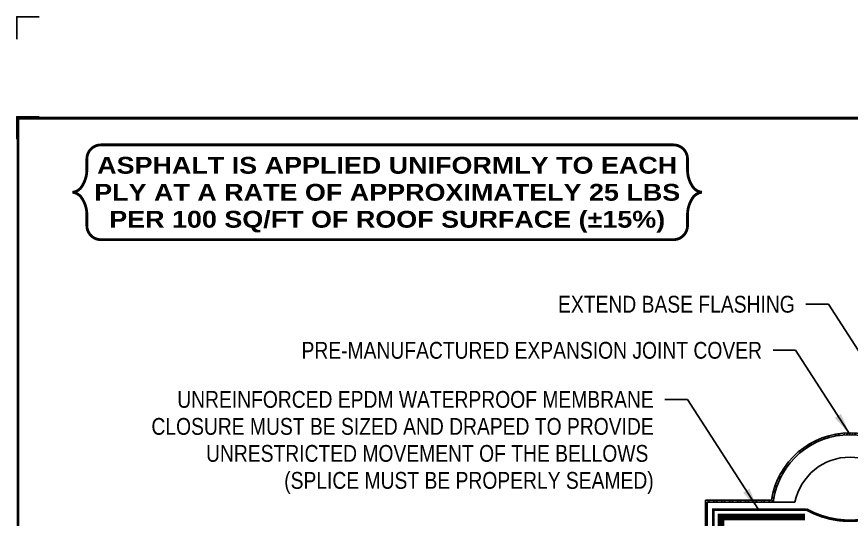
# Model space of a CAD drawing. Header units: inches. Extents: x -556 to -536, y -114.5 to -97.8.
# Drawn here: x -556 to -546.7, y -103.36 to -97.76 of the extents above; entities that cross this region are included whole.
import ezdxf
from ezdxf.enums import TextEntityAlignment as Align

# ---------------------------------------------------------------- set-up
doc = ezdxf.new("R2010")
doc.units = ezdxf.units.IN
doc.header["$MEASUREMENT"] = 0
doc.layers.get('0').update_dxf_attribs({"linetype": 'CONTINUOUS'})
doc.layers.get('DEFPOINTS').update_dxf_attribs({"linetype": 'CONTINUOUS'})
for name, color, linetype in [('FSBP-ACCESSORY-OTHER', 7, 'CONTINUOUS'), ('FSBP-ANNO-LABEL', 7, 'CONTINUOUS'), ('FSBP-ANNO-NOTE', 7, 'CONTINUOUS'), ('FSBP-MEMBRANE', 7, 'CONTINUOUS'), ('FSBP-TTLB-BORDER', 7, 'CONTINUOUS'), ('FSBP-TTLB-TEXT', 7, 'CONTINUOUS')]:
    doc.layers.add(name, color=color, linetype=linetype)
doc.styles.add('ARIAL', font='ARIAL.TTF')
doc.styles.add('ARIAL_BOLD', font='ariblk.TTF')
doc.styles.add('ARIAL_NAR', font='ARIALN.TTF')
doc.dimstyles.new('FSBP-LEADER', dxfattribs={"dimtxt": 0.1875, "dimasz": 0.25, "dimexe": 0.0625, "dimexo": 0.125, "dimgap": 0.125, "dimtad": 0, "dimtih": 1, "dimtoh": 1, "dimdec": 4, "dimzin": 0, "dimdsep": 46, "dimlunit": 4, "dimtxsty": 'ARIAL_NAR', "dimcen": 0.09375, "dimclrd": 256, "dimclre": 256, "dimclrt": 256, "dimadec": 0, "dimazin": 0, "dimtfac": 1, "dimtdec": 4, "dimtofl": 0, "dimtmove": 0, "dimatfit": 3, "dimfxl": 0, "dimtolj": 1, "dimtzin": 0, "dimlwd": -1, "dimlwe": -1, "dimarcsym": 0})

# ---------------------------------------------------------------- blocks, each defined once
blk = doc.blocks.new('TTLB-ASPHALT_1')
at = {"layer": 'DEFPOINTS', "linetype": 'Continuous', "ltscale": 1.75}
blk.add_lwpolyline([(-0.015625, 13.88083333333333), (-0.015625, 14.13083333333333), (0.234375, 14.13083333333333)], dxfattribs=at)
at = {"layer": 'DEFPOINTS', "color": 1}
blk.add_lwpolyline([(0.234375, 13.015625), (-0.015625, 13.015625), (-0.015625, 12.765625)], dxfattribs=at)
at = {"layer": 'FSBP-TTLB-BORDER', "const_width": 0.03125}
blk.add_lwpolyline([(20, 0), (20, 13), (0, 13), (0, 0)], dxfattribs=at)
at = {"layer": 'FSBP-TTLB-TEXT'}
for tag, height, style, p in [('DETAIL_DESCP_LINE_1', 0.21875, 'ARIAL_BOLD', (9.832748116198076, -0.375)), ('ISSUE_REV_DATE', 0.21875, 'ARIAL', (15.84069633627263, -0.7282559425942452)), ('DETAIL_NUMBER', 0.4375, 'ARIAL', (18.42055248367797, -0.8931630692489421))]:
    blk.add_attdef(tag, text='', height=height, dxfattribs=dict(at, style=style)).set_placement(p, align=Align.MIDDLE_CENTER)
at = {"layer": 'FSBP-TTLB-TEXT', "style": 'ARIAL'}
blk.add_attdef('ACCPT_SYSTEMS', text='', height=0.21875, dxfattribs=at).set_placement((11.49438170418193, -1.125), align=Align.MIDDLE_LEFT)

msp = doc.modelspace()

# ---------------------------------------------------------------- hatches: boundary and pattern name
at = {"layer": 'FSBP-ACCESSORY-OTHER'}
h = msp.add_hatch(dxfattribs=at)
h.set_pattern_fill('STEEL', color=256, scale=0.5, style=0)
h.set_pattern_definition([(45, (-540.8636679342544, 81.66523130815958), (-0.04419417382415922, 0.04419417382415922), []), (45, (-540.8636679342544, 81.69648130815958), (-0.04419417382415922, 0.04419417382415922), [])])
h.paths.add_polyline_path([(-548.3040654608959, -103.7114487084414), (-548.3092057386411, -103.7208650354191), (-548.3113287678306, -103.7032869104191), (-548.3230475178306, -103.7032869104191), (-548.3245922449075, -103.7061166515283), (-548.3245922449075, -104.3608551382711), (-548.4730235540551, -104.6179457071487, 0.8463823686168076), (-548.4105144009636, -104.6733841645483), (-548.2378065304739, -104.5006762940583), (-548.2523211586445, -104.4861616658878), (-548.4241309116369, -104.6579714188804, -0.8345828675690399), (-548.4554613957118, -104.6285807246309), (-548.3040654608959, -104.3663552734702)])
h.paths.add_polyline_path([(-548.304065460896, -103.1651249168611), (-547.5680424004038, -103.165124916861), (-547.5680424004038, -103.1445981328495, -0.8537273085943899), (-545.8589058719265, -103.1445981328495), (-545.8589058719264, -103.1651249168611), (-545.1226723773397, -103.1651249168611), (-545.1226723773397, -103.6564119104191), (-545.113864343328, -103.6564119104191), (-545.1117413141386, -103.6388337854191), (-545.102145593328, -103.6564119104191), (-545.102145593328, -103.5685212854191), (-545.102145593328, -103.1445981328494), (-545.8383790879149, -103.1445981328495, 0.857158373539043), (-547.5885691844154, -103.1445981328495), (-548.3245922449075, -103.1445981328495), (-548.3245922449075, -103.6560264222526), (-548.3152069581917, -103.6388337854191), (-548.3130839290022, -103.6564119104191), (-548.3040654608959, -103.6564119104191)])
h.paths.add_polyline_path([(-545.102145593328, -103.7065021396948), (-545.1039007544997, -103.7032869104191), (-545.1156195044997, -103.7032869104191), (-545.1177425336891, -103.7208650354191), (-545.1226723773397, -103.7118341966078), (-545.1226723773397, -104.3663552734702), (-544.9712764425237, -104.6285807246309, -0.8345828675700939), (-545.0026069265988, -104.6579714188804), (-545.1744166795911, -104.4861616658878), (-545.1889313077617, -104.5006762940583), (-545.0162234372715, -104.6733841645487, 0.8463823686146782), (-544.9537142841805, -104.6179457071487), (-545.102145593328, -104.3608551382711)])

# ---------------------------------------------------------------- linework, layer by layer
for p, q in [((-548.3245922449075, -103.1445981328495), (-548.3245922449075, -104.3608551382711)), ((-547.5885691844153, -103.1445981328495), (-548.3245922449075, -103.1445981328495)), ((-548.304065460896, -103.1651249168611), (-548.3040654608959, -103.6564119104191)), ((-547.5680424004038, -103.165124916861), (-548.304065460896, -103.1651249168611)), ((-547.5680424004038, -103.1445981328495), (-547.5680424004038, -103.165124916861)), ((-547.5680424004038, -103.165124916861), (-547.3271728901835, -103.165124916861))]:
    msp.add_line(p, q, dxfattribs=at)
for centre, radius, start, end in [((-546.7134741361651, -103.2800134795689), 0.8855103949696305, 8.796385725456105, 171.2036142745439), ((-546.7134741361651, -103.2803065207865), 0.8652766521757218, 9.023418418781059, 170.9765815812189), ((-546.7134741361651, -103.291631971712), 0.6266021031011814, 11.64772287383891, 168.3522771261584)]:
    msp.add_arc(centre, radius, start, end, dxfattribs=at)
at = {"layer": 'FSBP-ANNO-NOTE', "const_width": 0.03125}
msp.add_lwpolyline([(-555.2164663704126, -99.47468440962233), (-555.2164663704126, -99.34239837863952, -0.414213562373095), (-555.0602163704126, -99.18614837863952), (-548.6807112918277, -99.18614837863952, -0.414213562373095), (-548.5244612918277, -99.34239837863952), (-548.5244612918277, -99.47468440962233, 0.1409083258157955), (-548.4660136656403, -99.65282545972535, 0.2244532195272858), (-548.3619502479273, -99.71410649982217, 0.2244532195272858), (-548.4660136656403, -99.77538753991895, 0.1409083258157939), (-548.5244612918277, -99.95352859002197), (-548.5244612918277, -100.0858146210048, -0.414213562373095), (-548.6807112918277, -100.2420646210048), (-555.0602163704126, -100.2420646210048, -0.414213562373095), (-555.2164663704126, -100.0858146210048), (-555.2164663704126, -99.95352859002197, 0.1409083258157955), (-555.2749139966, -99.77538753991895, 0.2244532195272858), (-555.378977414313, -99.71410649982217, 0.2244532195272858), (-555.2749139966, -99.65282545972535, 0.1409083258157939)], format="xyb", close=True, dxfattribs=at)
msp.add_lwpolyline([(-555.2164663704126, -99.47468440962233), (-555.2164663704126, -99.34239837863952, -0.414213562373095), (-555.0602163704126, -99.18614837863952), (-548.6807112918277, -99.18614837863952, -0.414213562373095), (-548.5244612918277, -99.34239837863952), (-548.5244612918277, -99.47468440962233, 0.1409083258157955), (-548.4660136656403, -99.65282545972535, 0.2244532195272858), (-548.3619502479273, -99.71410649982217, 0.2244532195272858), (-548.4660136656403, -99.77538753991895, 0.1409083258157939), (-548.5244612918277, -99.95352859002197), (-548.5244612918277, -100.0858146210048, -0.414213562373095), (-548.6807112918277, -100.2420646210048), (-555.0602163704126, -100.2420646210048, -0.414213562373095), (-555.2164663704126, -100.0858146210048), (-555.2164663704126, -99.95352859002197, 0.1409083258157955), (-555.2749139966, -99.77538753991895, 0.2244532195272858), (-555.378977414313, -99.71410649982217, 0.2244532195272858), (-555.2749139966, -99.65282545972535, 0.1409083258157939)], format="xyb", close=True, dxfattribs=at)
at = {"layer": 'FSBP-MEMBRANE', "linetype": 'Continuous'}
msp.add_lwpolyline([(-548.235945764135, -103.6388337854191, 0.03, 0.03, 0), (-548.235945764135, -103.249159044831, 0.03, 0.03, 0), (-547.1978491361651, -103.249159044831, 0.03125, 0.03125, 0.2580645161290544), (-546.2290991361651, -103.249159044831, 0.03, 0.03, 0), (-545.1910025081952, -103.249159044831, 0.03, 0.03, 0), (-545.1910025081952, -103.6388337854191, 0, 0, 0)], format="xyseb", dxfattribs=at)
at = {"layer": 'FSBP-MEMBRANE', "const_width": 0.07499999999999998}
msp.add_lwpolyline([(-547.2134741361651, -103.3331931728009), (-548.1519116361651, -103.3331931728009), (-548.1519116361651, -103.6388337854191)], dxfattribs=at)

# ---------------------------------------------------------------- block references
msp.add_blockref('TTLB-ASPHALT_1', (-555.9827812163483, -111.8886115816887))

# ---------------------------------------------------------------- texts
at = {"layer": 'FSBP-ANNO-LABEL', "style": 'ARIAL_NAR'}
for s, p in [('EXTEND BASE FLASHING', (-547.3293676206445, -100.9613460699556)), ('PRE-MANUFACTURED EXPANSION JOINT COVER', (-547.6946746191333, -101.4748530088076)), ('UNREINFORCED EPDM WATERPROOF MEMBRANE', (-548.9010202539702, -102.0217062422923)), ('CLOSURE MUST BE SIZED AND DRAPED TO PROVIDE', (-548.9010202539702, -102.3224874922923)), ('UNRESTRICTED MOVEMENT OF THE BELLOWS ', (-548.9010202539702, -102.6232687422923)), ('(SPLICE MUST BE PROPERLY SEAMED)', (-548.9010202539702, -102.9240499922923))]:
    msp.add_text(s, height=0.1875, dxfattribs=at).set_placement(p, align=Align.MIDDLE_RIGHT)
at = {"layer": 'FSBP-ANNO-NOTE', "style": 'ARIAL_BOLD'}
for s, p in [('ASPHALT IS APPLIED UNIFORMLY TO EACH', (-551.8704638311201, -99.41332524982217)), ('PLY AT A RATE OF APPROXIMATELY 25 LBS', (-551.8704638311201, -99.71410649982217)), ('PER 100 SQ/FT OF ROOF SURFACE (%%p15%)', (-551.8704638311201, -100.0148877498222))]:
    msp.add_text(s, height=0.1875, dxfattribs=at).set_placement(p, align=Align.MIDDLE_CENTER)

# ---------------------------------------------------------------- leaders
at = {"layer": 'FSBP-ANNO-LABEL'}
for points in [[(-545.4250650811498, -103.333193172801), (-546.9543676206445, -100.9613460699556), (-547.2043676206445, -100.9613460699556)], [(-546.7134741361651, -102.4150298686109), (-547.3196746191333, -101.4748530088076), (-547.5696746191333, -101.4748530088076)], [(-547.7345920519665, -103.249159044831), (-548.5260202539702, -102.0217062422923), (-548.7760202539702, -102.0217062422923)]]:
    msp.add_leader(points, dimstyle='FSBP-LEADER', dxfattribs=at)

doc.saveas('drawing.dxf')
